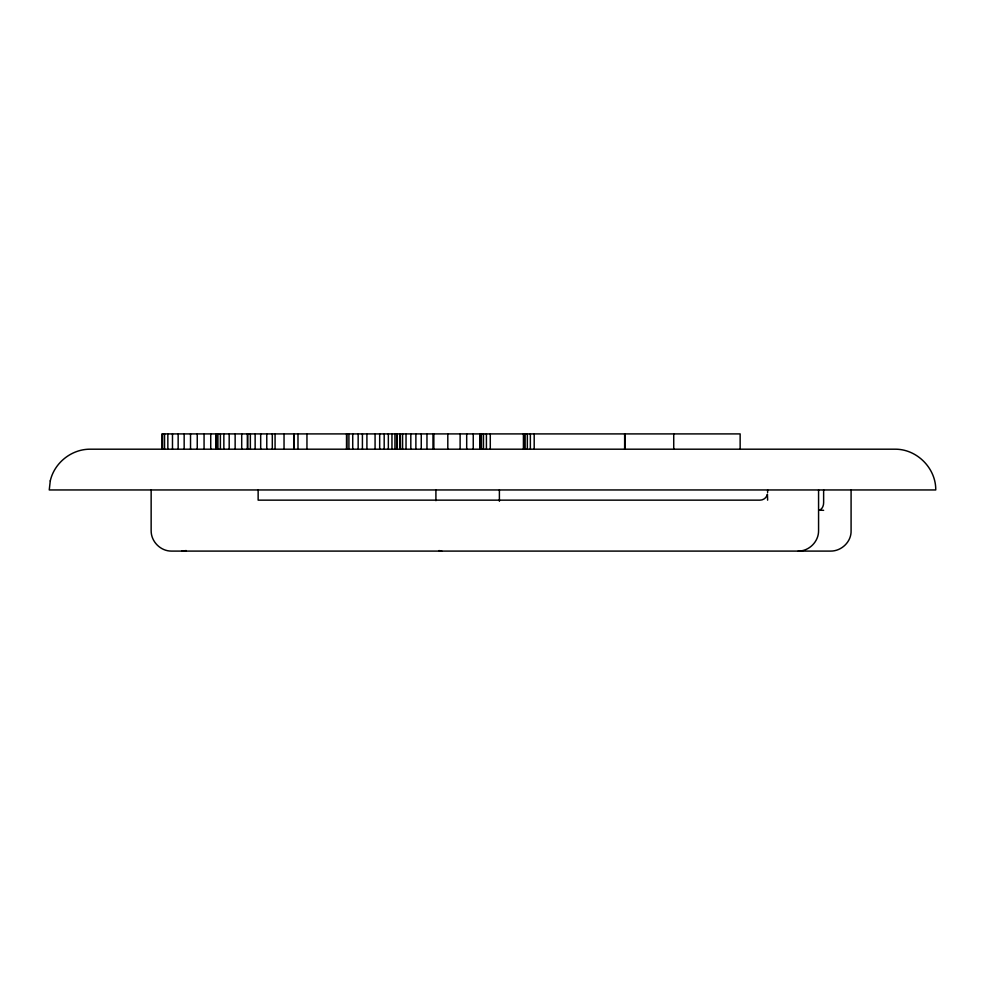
<?xml version="1.0" encoding="UTF-8"?>
<svg xmlns="http://www.w3.org/2000/svg" width="985" height="985" viewBox="0 0 985 985"><rect width="100%" height="100%" fill="white"/><g stroke="black" fill="none" stroke-linecap="round" stroke-linejoin="round"><path stroke-width="1.48" d="M181.72 551.095L186.251 550.578M798.195 551.095C809.091 551.218 818.695 541.615 818.572 530.706L818.572 489.951M823.632 510.329L819.434 510.144A7.646 5.405 -90 0 0 823.632 502.695L823.632 489.951M438.916 550.578L441.76 551.095M767.623 500.146L767.426 494.199A7.646 7.646 0 0 1 759.977 500.146L258.144 500.146L258.144 489.951M851.089 489.951L851.089 530.706C851.459 541.676 841.633 551.083 830.835 551.095L171.525 551.095C160.629 551.218 151.025 541.615 151.148 530.706L151.148 489.951M767.623 489.951L767.623 492.5M740.141 449.197L740.141 433.905L161.934 433.905L161.934 449.197M673.728 433.905L673.728 449.197M625.216 433.905L625.216 449.197M624.638 433.905L624.638 449.197M534.19 433.905L534.19 449.197M530.361 433.905L530.361 449.197M527.344 433.905L527.344 449.197M525.14 433.905L525.14 449.197M523.811 433.905L523.811 449.197M523.417 433.905L523.417 449.197M499.395 489.951L499.395 501.279M490.284 433.905L490.284 449.197M486.418 433.905L486.418 449.197M483.463 433.905L483.463 449.197M481.419 433.905L481.419 449.197M480.274 433.905L480.274 449.197M480.04 433.905L480.04 449.197M473.243 433.905L473.243 449.197M466.693 433.905L466.693 449.197M460.118 433.905L460.118 449.197M447.806 433.905L447.806 449.197M435.912 489.951L435.912 500.675M433.843 433.905L433.843 449.197M432.981 433.905L432.981 449.197M426.961 433.905L426.961 449.197M421.26 433.905L421.26 449.197M415.879 433.905L415.879 449.197M410.819 433.905L410.819 449.197M406.029 433.905L406.029 449.197M402.582 433.905L402.582 449.197M400.341 433.905L400.476 449.197M399.701 433.905L399.701 449.197M396.918 433.905L396.918 449.197M396.647 433.905L396.647 449.197M394.948 433.905L394.948 449.197M391.956 433.905L391.956 449.197M388.349 433.905L388.349 449.197M384.187 433.905L384.187 449.197M379.681 433.905L379.681 449.197M375.076 433.905L375.076 449.197M366.912 433.905L366.912 449.197M362.418 433.905L362.418 449.197M358.158 433.905L358.158 449.197M352.728 433.905L352.728 449.197M348.912 433.905L348.912 449.197M346.794 433.905L346.794 449.197M346.523 433.905L346.523 449.197M306.951 433.905L306.951 449.197M297.987 433.905L297.987 449.197M293.973 433.905L293.973 449.197M293.727 433.905L293.727 449.197M284.037 433.905L284.037 449.197M275.074 433.905L275.074 449.197M272.303 433.905L272.303 449.197M266.775 433.905L266.775 449.197M260.68 433.905L260.68 449.197M255.14 433.905L255.14 449.197M250.362 433.905L250.362 449.197M247.789 433.905L247.789 449.197M247.333 433.905L247.333 449.197M241.707 433.905L241.707 449.197M235.144 433.905L235.144 449.197M229.185 433.905L229.185 449.197M223.854 433.905L223.854 449.197M220.394 433.905L220.394 449.197M217.907 433.905L217.907 449.197M216.392 433.905L216.392 449.197M215.838 433.905L215.838 449.197M210.728 433.905L210.728 449.197M204.067 433.905L204.067 449.197M197.246 433.905L197.246 449.197M190.524 433.905L190.524 449.197M184.158 433.905L184.158 449.197M178.15 433.905L178.15 449.197M172.486 433.905L172.486 449.197M167.844 433.905L167.844 449.197M164.544 433.905L164.544 449.197M162.574 433.905L162.574 449.197M50.272 480.877L49.25 489.951L935.75 489.951C935.996 468.146 916.789 448.938 894.996 449.197L90.004 449.197C71.474 449.16 54.36 462.802 50.272 480.877"/></g></svg>
